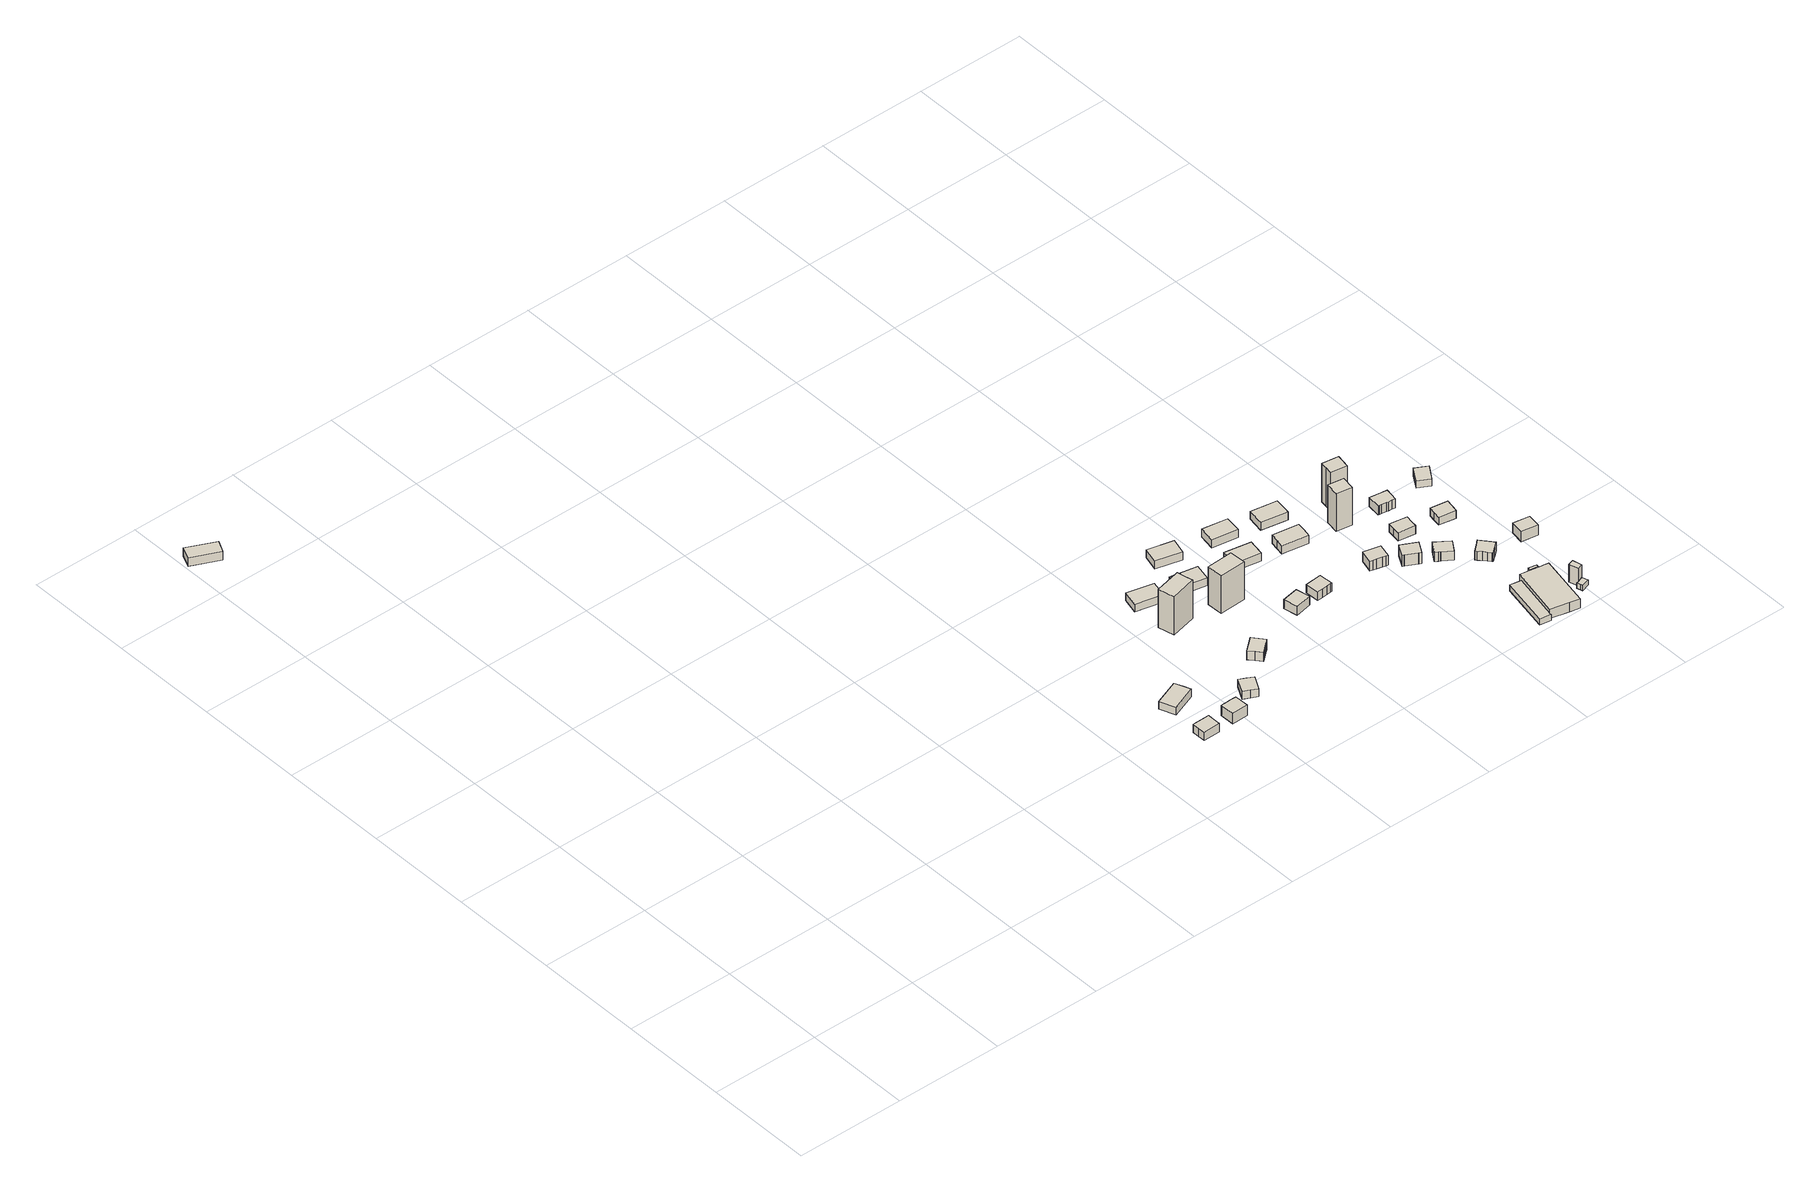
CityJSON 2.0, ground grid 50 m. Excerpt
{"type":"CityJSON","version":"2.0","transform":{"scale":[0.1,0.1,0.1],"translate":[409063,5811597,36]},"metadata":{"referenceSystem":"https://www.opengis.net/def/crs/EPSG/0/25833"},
"CityObjects":{
"building1":{"type":"Building","attributes":{"Gemeindeschluessel":"11000009","BezugspunktDach":"2200","function":"31001_2520","measuredHeight":4.15,"storeysAboveGround":1},"address":[{"country":"Germany","locality":"Berlin","thoroughfareNumber":"739","thoroughfareName":"Fürstenwalder Damm"}],"geometry":[{"type":"Solid","lod":"1","boundaries":[[[[0,1,2,3]],[[4,5,6,7]],[[4,7,3,2]],[[5,4,2,1]],[[6,5,1,0]],[[7,6,0,3]]]]}]},
"building2":{"type":"Building","attributes":{"Gemeindeschluessel":"11000009","BezugspunktDach":"2200","function":"31001_1010","measuredHeight":5.58,"storeysAboveGround":1},"address":[{"country":"Germany","locality":"Berlin","thoroughfareNumber":"838 (30)","thoroughfareName":"Fürstenwalder Damm"}],"geometry":[{"type":"Solid","lod":"1","boundaries":[[[[8,9,10,11,12,13,14,15]],[[16,17,18,19,20,21,22,23]],[[16,23,15,14]],[[17,16,14,13]],[[18,17,13,12]],[[19,18,12,11]],[[20,19,11,10]],[[21,20,10,9]],[[22,21,9,8]],[[23,22,8,15]]]]}]},
"building3":{"type":"Building","attributes":{"Gemeindeschluessel":"11000009","BezugspunktDach":"2200","function":"31001_1010","measuredHeight":4.68,"storeysAboveGround":1},"address":[{"country":"Germany","locality":"Berlin","thoroughfareNumber":"838 (28)","thoroughfareName":"Fürstenwalder Damm"}],"geometry":[{"type":"Solid","lod":"1","boundaries":[[[[24,25,26,27,28]],[[29,30,31,32,33]],[[29,33,28,27]],[[30,29,27,26]],[[31,30,26,25]],[[32,31,25,24]],[[33,32,24,28]]]]}]},
"building4":{"type":"Building","attributes":{"Gemeindeschluessel":"11000009","BezugspunktDach":"2200","function":"31001_1010","measuredHeight":7.49,"storeysAboveGround":1},"address":[{"country":"Germany","locality":"Berlin","thoroughfareNumber":"838 (24)","thoroughfareName":"Fürstenwalder Damm"}],"geometry":[{"type":"Solid","lod":"1","boundaries":[[[[34,35,36,37,38,39,40,41]],[[42,43,44,45,46,47,48,49]],[[42,49,41,40]],[[43,42,40,39]],[[44,43,39,38]],[[45,44,38,37]],[[46,45,37,36]],[[47,46,36,35]],[[48,47,35,34]],[[49,48,34,41]]]]}]},
"building5":{"type":"Building","attributes":{"Gemeindeschluessel":"11000009","BezugspunktDach":"2200","function":"31001_1010","measuredHeight":5.5,"storeysAboveGround":1},"address":[{"country":"Germany","locality":"Berlin","thoroughfareNumber":"838 (50)","thoroughfareName":"Fürstenwalder Damm"}],"geometry":[{"type":"Solid","lod":"1","boundaries":[[[[50,51,52,53,54,55]],[[56,57,58,59,60,61]],[[56,61,55,54]],[[57,56,54,53]],[[58,57,53,52]],[[59,58,52,51]],[[60,59,51,50]],[[61,60,50,55]]]]}]},
"building6":{"type":"Building","attributes":{"Gemeindeschluessel":"11000009","BezugspunktDach":"2200","function":"31001_1010","measuredHeight":21.17,"storeysAboveGround":1},"address":[{"country":"Germany","locality":"Berlin","thoroughfareNumber":"838 (25)","thoroughfareName":"Fürstenwalder Damm"}],"geometry":[{"type":"Solid","lod":"1","boundaries":[[[[62,63,64,65,66]],[[67,68,69,70,71]],[[67,71,66,65]],[[68,67,65,64]],[[69,68,64,63]],[[70,69,63,62]],[[71,70,62,66]]]]}]},
"building7":{"type":"Building","attributes":{"Gemeindeschluessel":"11000009","BezugspunktDach":"2200","function":"31001_1010","measuredHeight":5.59,"storeysAboveGround":1},"address":[{"country":"Germany","locality":"Berlin","thoroughfareNumber":"838 (46)","thoroughfareName":"Fürstenwalder Damm"}],"geometry":[{"type":"Solid","lod":"1","boundaries":[[[[72,73,74,75,76,77,78,79,80,81]],[[82,83,84,85,86,87,88,89,90,91]],[[82,91,81,80]],[[83,82,80,79]],[[84,83,79,78]],[[85,84,78,77]],[[86,85,77,76]],[[87,86,76,75]],[[88,87,75,74]],[[89,88,74,73]],[[90,89,73,72]],[[91,90,72,81]]]]}]},
"building8":{"type":"Building","attributes":{"Gemeindeschluessel":"11000009","BezugspunktDach":"2200","function":"31001_1010","measuredHeight":4.58,"storeysAboveGround":1},"address":[{"country":"Germany","locality":"Berlin","thoroughfareNumber":"838 (41)","thoroughfareName":"Fürstenwalder Damm"}],"geometry":[{"type":"Solid","lod":"1","boundaries":[[[[92,93,94,95,96]],[[97,98,99,100,101]],[[97,101,96,95]],[[98,97,95,94]],[[99,98,94,93]],[[100,99,93,92]],[[101,100,92,96]]]]}]},
"building9":{"type":"Building","attributes":{"Gemeindeschluessel":"11000009","BezugspunktDach":"2200","function":"31001_1010","measuredHeight":20.26,"storeysAboveGround":1},"address":[{"country":"Germany","locality":"Berlin","thoroughfareNumber":"838 (48)","thoroughfareName":"Fürstenwalder Damm"}],"geometry":[{"type":"Solid","lod":"1","boundaries":[[[[102,103,104,105,106]],[[107,108,109,110,111]],[[107,111,106,105]],[[108,107,105,104]],[[109,108,104,103]],[[110,109,103,102]],[[111,110,102,106]]]]}]},
"building10":{"type":"Building","attributes":{"Gemeindeschluessel":"11000009","BezugspunktDach":"2200","function":"31001_1010","measuredHeight":4.72,"storeysAboveGround":1},"address":[{"country":"Germany","locality":"Berlin","thoroughfareNumber":"838 (39)","thoroughfareName":"Fürstenwalder Damm"}],"geometry":[{"type":"Solid","lod":"1","boundaries":[[[[112,113,114,115,116]],[[117,118,119,120,121]],[[117,121,116,115]],[[118,117,115,114]],[[119,118,114,113]],[[120,119,113,112]],[[121,120,112,116]]]]}]},
"building11":{"type":"Building","attributes":{"Gemeindeschluessel":"11000009","BezugspunktDach":"2200","function":"31001_1010","measuredHeight":4.68,"storeysAboveGround":1},"address":[{"country":"Germany","locality":"Berlin","thoroughfareNumber":"838 (36)","thoroughfareName":"Fürstenwalder Damm"}],"geometry":[{"type":"Solid","lod":"1","boundaries":[[[[122,123,124,125,126]],[[127,128,129,130,131]],[[127,131,126,125]],[[128,127,125,124]],[[129,128,124,123]],[[130,129,123,122]],[[131,130,122,126]]]]}]},
"building12":{"type":"Building","attributes":{"Gemeindeschluessel":"11000009","BezugspunktDach":"2200","function":"31001_1010","measuredHeight":6.83,"storeysAboveGround":1},"address":[{"country":"Germany","locality":"Berlin","thoroughfareNumber":"838 (43)","thoroughfareName":"Fürstenwalder Damm"}],"geometry":[{"type":"Solid","lod":"1","boundaries":[[[[132,133,134,135]],[[136,137,138,139]],[[136,139,135,134]],[[137,136,134,133]],[[138,137,133,132]],[[139,138,132,135]]]]}]},
"building13":{"type":"Building","attributes":{"Gemeindeschluessel":"11000009","BezugspunktDach":"2200","function":"31001_1010","measuredHeight":5.83,"storeysAboveGround":1},"address":[{"country":"Germany","locality":"Berlin","thoroughfareNumber":"838 (42)","thoroughfareName":"Fürstenwalder Damm"}],"geometry":[{"type":"Solid","lod":"1","boundaries":[[[[140,141,142,143,144,145,146,147,148]],[[149,150,151,152,153,154,155,156,157]],[[149,157,148,147]],[[150,149,147,146]],[[151,150,146,145]],[[152,151,145,144]],[[153,152,144,143]],[[154,153,143,142]],[[155,154,142,141]],[[156,155,141,140]],[[157,156,140,148]]]]}]},
"building14":{"type":"Building","attributes":{"Gemeindeschluessel":"11000009","BezugspunktDach":"2200","function":"31001_1010","measuredHeight":4.63,"storeysAboveGround":1},"address":[{"country":"Germany","locality":"Berlin","thoroughfareNumber":"838 (37)","thoroughfareName":"Fürstenwalder Damm"}],"geometry":[{"type":"Solid","lod":"1","boundaries":[[[[158,159,160,161,162,163,164,165]],[[166,167,168,169,170,171,172,173]],[[166,173,165,164]],[[167,166,164,163]],[[168,167,163,162]],[[169,168,162,161]],[[170,169,161,160]],[[171,170,160,159]],[[172,171,159,158]],[[173,172,158,165]]]]}]},
"building15":{"type":"Building","attributes":{"Gemeindeschluessel":"11000009","BezugspunktDach":"2200","function":"31001_1010","measuredHeight":4.64,"storeysAboveGround":1},"address":[{"country":"Germany","locality":"Berlin","thoroughfareNumber":"838 (34)","thoroughfareName":"Fürstenwalder Damm"}],"geometry":[{"type":"Solid","lod":"1","boundaries":[[[[174,175,176,177,178]],[[179,180,181,182,183]],[[179,183,178,177]],[[180,179,177,176]],[[181,180,176,175]],[[182,181,175,174]],[[183,182,174,178]]]]}]},
"building16":{"type":"Building","attributes":{"Gemeindeschluessel":"11000009","BezugspunktDach":"2200","function":"31001_1010","measuredHeight":4.81,"storeysAboveGround":1},"address":[{"country":"Germany","locality":"Berlin","thoroughfareNumber":"838 (47)","thoroughfareName":"Fürstenwalder Damm"}],"geometry":[{"type":"Solid","lod":"1","boundaries":[[[[184,185,186,187,188,189]],[[190,191,192,193,194,195]],[[190,195,189,188]],[[191,190,188,187]],[[192,191,187,186]],[[193,192,186,185]],[[194,193,185,184]],[[195,194,184,189]]]]}]},
"building17":{"type":"Building","attributes":{"Gemeindeschluessel":"11000009","BezugspunktDach":"2200","function":"31001_1010","measuredHeight":6.83,"storeysAboveGround":1},"address":[{"country":"Germany","locality":"Berlin","thoroughfareNumber":"838 (57)","thoroughfareName":"Fürstenwalder Damm"}],"geometry":[{"type":"Solid","lod":"1","boundaries":[[[[196,197,198,199,200,201,202,203]],[[204,205,206,207,208,209,210,211]],[[204,211,203,202]],[[205,204,202,201]],[[206,205,201,200]],[[207,206,200,199]],[[208,207,199,198]],[[209,208,198,197]],[[210,209,197,196]],[[211,210,196,203]]]]}]},
"building18":{"type":"Building","attributes":{"Gemeindeschluessel":"11000009","BezugspunktDach":"2200","function":"31001_1010","measuredHeight":4.73,"storeysAboveGround":1},"address":[{"country":"Germany","locality":"Berlin","thoroughfareNumber":"838 (22)","thoroughfareName":"Fürstenwalder Damm"}],"geometry":[{"type":"Solid","lod":"1","boundaries":[[[[212,213,214,215,216]],[[217,218,219,220,221]],[[217,221,216,215]],[[218,217,215,214]],[[219,218,214,213]],[[220,219,213,212]],[[221,220,212,216]]]]}]},
"building19":{"type":"Building","attributes":{"Gemeindeschluessel":"11000009","BezugspunktDach":"2200","function":"31001_1010","measuredHeight":8.26,"storeysAboveGround":1},"address":[{"country":"Germany","locality":"Berlin","thoroughfareNumber":"838 (52)","thoroughfareName":"Fürstenwalder Damm"}],"geometry":[{"type":"Solid","lod":"1","boundaries":[[[[222,223,224,225,226,227,228,229]],[[230,231,232,233,234,235,236,237]],[[230,237,229,228]],[[231,230,228,227]],[[232,231,227,226]],[[233,232,226,225]],[[234,233,225,224]],[[235,234,224,223]],[[236,235,223,222]],[[237,236,222,229]]]]}]},
"building20":{"type":"Building","attributes":{"Gemeindeschluessel":"11000009","BezugspunktDach":"2200","function":"31001_1010","measuredHeight":19,"storeysAboveGround":1},"address":[{"country":"Germany","locality":"Berlin","thoroughfareNumber":"838 (45)","thoroughfareName":"Fürstenwalder Damm"}],"geometry":[{"type":"Solid","lod":"1","boundaries":[[[[238,239,240,241]],[[242,243,244,245]],[[242,245,241,240]],[[243,242,240,239]],[[244,243,239,238]],[[245,244,238,241]]]]}]},
"building21":{"type":"Building","attributes":{"Gemeindeschluessel":"11000009","BezugspunktDach":"2200","function":"51009_1610","measuredHeight":3.15,"storeysAboveGround":0},"address":[{"country":"Germany","locality":"Berlin"}],"geometry":[{"type":"Solid","lod":"1","boundaries":[[[[246,247,248,249,250]],[[251,252,253,254,255]],[[251,255,250,249]],[[252,251,249,248]],[[253,252,248,247]],[[254,253,247,246]],[[255,254,246,250]]]]}]},
"building22":{"type":"Building","attributes":{"Gemeindeschluessel":"11000009","BezugspunktDach":"2200","function":"31001_1010","measuredHeight":5.54,"storeysAboveGround":1},"address":[{"country":"Germany","locality":"Berlin","thoroughfareNumber":"838 (51)","thoroughfareName":"Fürstenwalder Damm"}],"geometry":[{"type":"Solid","lod":"1","boundaries":[[[[256,257,258,259,260,261,262,263,264]],[[265,266,267,268,269,270,271,272,273]],[[265,273,264,263]],[[266,265,263,262]],[[267,266,262,261]],[[268,267,261,260]],[[269,268,260,259]],[[270,269,259,258]],[[271,270,258,257]],[[272,271,257,256]],[[273,272,256,264]]]]}]},
"building23":{"type":"Building","attributes":{"Gemeindeschluessel":"11000009","BezugspunktDach":"2200","function":"31001_1010","measuredHeight":6.35,"storeysAboveGround":1},"address":[{"country":"Germany","locality":"Berlin","thoroughfareNumber":"838 (53)","thoroughfareName":"Fürstenwalder Damm"}],"geometry":[{"type":"Solid","lod":"1","boundaries":[[[[274,275,276,277,278,279]],[[280,281,282,283,284,285]],[[280,285,279,278]],[[281,280,278,277]],[[282,281,277,276]],[[283,282,276,275]],[[284,283,275,274]],[[285,284,274,279]]]]}]},
"building24":{"type":"Building","attributes":{"Gemeindeschluessel":"11000009","BezugspunktDach":"2200","function":"31001_1010","measuredHeight":5.43,"storeysAboveGround":1},"address":[{"country":"Germany","locality":"Berlin","thoroughfareNumber":"838 (44)","thoroughfareName":"Fürstenwalder Damm"}],"geometry":[{"type":"Solid","lod":"1","boundaries":[[[[286,287,288,289,290,291,292,293,294]],[[295,296,297,298,299,300,301,302,303]],[[295,303,294,293]],[[296,295,293,292]],[[297,296,292,291]],[[298,297,291,290]],[[299,298,290,289]],[[300,299,289,288]],[[301,300,288,287]],[[302,301,287,286]],[[303,302,286,294]]]]}]},
"building25":{"type":"Building","attributes":{"Gemeindeschluessel":"11000009","BezugspunktDach":"2200","function":"31001_1010","measuredHeight":20.49,"storeysAboveGround":1},"address":[{"country":"Germany","locality":"Berlin","thoroughfareNumber":"838 (23)","thoroughfareName":"Fürstenwalder Damm"}],"geometry":[{"type":"Solid","lod":"1","boundaries":[[[[304,305,306,307,308]],[[309,310,311,312,313]],[[309,313,308,307]],[[310,309,307,306]],[[311,310,306,305]],[[312,311,305,304]],[[313,312,304,308]]]]}]},
"building26":{"type":"Building","attributes":{"Gemeindeschluessel":"11000009","BezugspunktDach":"2200","function":"31001_1010","measuredHeight":5.43,"storeysAboveGround":1},"address":[{"country":"Germany","locality":"Berlin","thoroughfareNumber":"838 (49)","thoroughfareName":"Fürstenwalder Damm"}],"geometry":[{"type":"Solid","lod":"1","boundaries":[[[[314,315,316,317,318,319,320,321,322,323]],[[324,325,326,327,328,329,330,331,332,333]],[[324,333,323,322]],[[325,324,322,321]],[[326,325,321,320]],[[327,326,320,319]],[[328,327,319,318]],[[329,328,318,317]],[[330,329,317,316]],[[331,330,316,315]],[[332,331,315,314]],[[333,332,314,323]]]]}]},
"building27":{"type":"Building","attributes":{"Gemeindeschluessel":"11000009","BezugspunktDach":"2200","function":"51009_1610","measuredHeight":3.82,"storeysAboveGround":0},"address":[{"country":"Germany","locality":"Berlin"}],"geometry":[{"type":"Solid","lod":"1","boundaries":[[[[334,335,336,337]],[[338,339,340,341]],[[338,341,337,336]],[[339,338,336,335]],[[340,339,335,334]],[[341,340,334,337]]]]}]},
"building28":{"type":"Building","attributes":{"Gemeindeschluessel":"11000009","BezugspunktDach":"2200","function":"31001_1010","measuredHeight":5.47,"storeysAboveGround":1},"address":[{"country":"Germany","locality":"Berlin","thoroughfareNumber":"838 (55)","thoroughfareName":"Fürstenwalder Damm"}],"geometry":[{"type":"Solid","lod":"1","boundaries":[[[[342,343,344,345,346,347,348,349,350,351]],[[352,353,354,355,356,357,358,359,360,361]],[[352,361,351,350]],[[353,352,350,349]],[[354,353,349,348]],[[355,354,348,347]],[[356,355,347,346]],[[357,356,346,345]],[[358,357,345,344]],[[359,358,344,343]],[[360,359,343,342]],[[361,360,342,351]]]]}]},
"building29":{"type":"Building","attributes":{"Gemeindeschluessel":"11000009","BezugspunktDach":"2200","function":"31001_2000","measuredHeight":2.61,"storeysAboveGround":1},"address":[{"country":"Germany","locality":"Berlin","thoroughfareNumber":"838 (26)","thoroughfareName":"Fürstenwalder Damm"}],"geometry":[{"type":"Solid","lod":"1","boundaries":[[[[362,363,364,365,366,367,368]],[[369,370,371,372,373,374,375]],[[369,375,368,367]],[[370,369,367,366]],[[371,370,366,365]],[[372,371,365,364]],[[373,372,364,363]],[[374,373,363,362]],[[375,374,362,368]]]]}]},
"building30":{"type":"Building","attributes":{"Gemeindeschluessel":"11000009","BezugspunktDach":"2200","function":"51009_1610","measuredHeight":9.68,"storeysAboveGround":0},"address":[{"country":"Germany","locality":"Berlin"}],"geometry":[{"type":"Solid","lod":"1","boundaries":[[[[376,377,378,379]],[[380,381,382,383]],[[380,383,379,378]],[[381,380,378,377]],[[382,381,377,376]],[[383,382,376,379]]]]}]},
"building31":{"type":"Building","attributes":{"Gemeindeschluessel":"11000009","BezugspunktDach":"2200","function":"31001_1010","measuredHeight":4.99,"storeysAboveGround":1},"address":[{"country":"Germany","locality":"Berlin","thoroughfareNumber":"838 (29)","thoroughfareName":"Fürstenwalder Damm"}],"geometry":[{"type":"Solid","lod":"1","boundaries":[[[[384,385,386,387,388,389]],[[390,391,392,393,394,395]],[[390,395,389,388]],[[391,390,388,387]],[[392,391,387,386]],[[393,392,386,385]],[[394,393,385,384]],[[395,394,384,389]]]]}]},
"building32":{"type":"Building","attributes":{"Gemeindeschluessel":"11000009","BezugspunktDach":"2200","function":"31001_1010","measuredHeight":7.41,"storeysAboveGround":1},"address":[{"country":"Germany","locality":"Berlin","thoroughfareNumber":"838 (33)","thoroughfareName":"Fürstenwalder Damm"}],"geometry":[{"type":"Solid","lod":"1","boundaries":[[[[396,397,398,399]],[[400,401,402,403]],[[400,403,399,398]],[[401,400,398,397]],[[402,401,397,396]],[[403,402,396,399]]]]}]},
"building33":{"type":"Building","attributes":{"Gemeindeschluessel":"11000009","BezugspunktDach":"2200","function":"31001_2000","measuredHeight":3.6,"storeysAboveGround":1},"address":[{"country":"Germany","locality":"Berlin","thoroughfareNumber":"838 (32)","thoroughfareName":"Fürstenwalder Damm"}],"geometry":[{"type":"Solid","lod":"1","boundaries":[[[[404,405,406,407]],[[408,409,410,411]],[[408,411,407,406]],[[409,408,406,405]],[[410,409,405,404]],[[411,410,404,407]]]]}]}
},
"vertices":[
[130,3631,62],[157,3688,62],[30,3748,62],[5,3690,62],[30,3748,20],[157,3688,20],[130,3631,20],[5,3690,20],
[2280,375,66],[2281,343,66],[2359,344,66],[2359,376,66],[2359,408,66],[2319,407,66],[2288,407,66],[2280,407,66],[2288,407,24],[2319,407,24],[2359,408,24],[2359,376,24],[2359,344,24],[2281,343,24],[2280,375,24],[2280,407,24],
[2299,529,63],[2414,573,63],[2400,608,63],[2386,643,63],[2271,599,63],[2386,643,24],[2400,608,24],[2414,573,24],[2299,529,24],[2271,599,24],
[2427,345,78],[2503,346,78],[2502,412,78],[2495,412,78],[2474,412,78],[2452,411,78],[2446,411,78],[2427,411,78],[2446,411,26],[2452,411,26],[2474,412,26],[2495,412,26],[2502,412,26],[2503,346,26],[2427,345,26],[2427,411,26],
[2582,418,64],[2611,403,64],[2646,468,64],[2617,483,64],[2587,499,64],[2552,433,64],[2587,499,25],[2617,483,25],[2646,468,25],[2611,403,25],[2582,418,25],[2552,433,25],
[2605,894,216],[2725,923,216],[2716,960,216],[2708,997,216],[2587,969,216],[2708,997,24],[2716,960,24],[2725,923,24],[2605,894,24],[2587,969,24],
[2740,575,70],[2762,550,70],[2770,557,70],[2780,565,70],[2800,582,70],[2814,593,70],[2823,601,70],[2802,626,70],[2781,651,70],[2719,600,70],[2781,651,25],[2802,626,25],[2823,601,25],[2814,593,25],[2800,582,25],[2780,565,25],[2770,557,25],[2762,550,25],[2740,575,25],[2719,600,25],
[2702,1069,63],[2710,1106,63],[2719,1143,63],[2598,1172,63],[2579,1098,63],[2598,1172,25],[2719,1143,25],[2710,1106,25],[2702,1069,25],[2579,1098,25],
[2825,873,213],[2948,878,213],[2947,916,213],[2945,954,213],[2823,948,213],[2945,954,24],[2947,916,24],[2948,878,24],[2825,873,24],[2823,948,24],
[2893,1032,65],[2910,1108,65],[2784,1132,65],[2777,1095,65],[2770,1058,65],[2777,1095,26],[2784,1132,26],[2910,1108,26],[2893,1032,26],[2770,1058,26],
[2923,1212,64],[2933,1249,64],[2943,1285,64],[2825,1314,64],[2806,1241,64],[2825,1314,24],[2943,1285,24],[2933,1249,24],[2923,1212,24],[2806,1241,24],
[3038,672,71],[3114,687,71],[3101,750,71],[3026,736,71],[3101,750,26],[3114,687,26],[3038,672,26],[3026,736,26],
[3155,686,70],[3181,688,70],[3183,688,70],[3207,690,70],[3227,692,70],[3232,692,70],[3229,723,70],[3227,755,70],[3152,749,70],[3227,755,27],[3229,723,27],[3232,692,27],[3227,692,27],[3207,690,27],[3183,688,27],[3181,688,27],[3155,686,27],[3152,749,27],
[3147,1009,64],[3154,1047,64],[3155,1053,64],[3161,1084,64],[3040,1106,64],[3033,1068,64],[3031,1062,64],[3025,1031,64],[3031,1062,25],[3033,1068,25],[3040,1106,25],[3161,1084,25],[3155,1053,25],[3154,1047,25],[3147,1009,25],[3025,1031,25],
[3172,1174,64],[3177,1212,64],[3183,1249,64],[3067,1268,64],[3054,1192,64],[3067,1268,24],[3183,1249,24],[3177,1212,24],[3172,1174,24],[3054,1192,24],
[3353,967,67],[3360,1004,67],[3367,1042,67],[3247,1061,67],[3240,1024,67],[3233,988,67],[3240,1024,25],[3247,1061,25],[3367,1042,25],[3360,1004,25],[3353,967,25],[3233,988,25],
[3437,685,75],[3451,682,75],[3476,676,75],[3491,672,75],[3500,670,75],[3515,731,75],[3439,750,75],[3423,689,75],[3439,750,26],[3515,731,26],[3500,670,26],[3491,672,26],[3476,676,26],[3451,682,26],[3437,685,26],[3423,689,26],
[3385,1127,64],[3392,1166,64],[3398,1205,64],[3278,1225,64],[3264,1149,64],[3278,1225,25],[3398,1205,25],[3392,1166,25],[3385,1127,25],[3264,1149,25],
[3542,626,81],[3544,625,81],[3593,598,81],[3595,597,81],[3603,592,81],[3635,647,81],[3566,684,81],[3536,629,81],[3566,684,26],[3635,647,26],[3603,592,26],[3595,597,26],[3593,598,26],[3544,625,26],[3542,626,26],[3536,629,26],
[3550,939,218],[3560,1001,218],[3487,1012,218],[3476,950,218],[3487,1012,28],[3560,1001,28],[3550,939,28],[3476,950,28],
[3772,26,38],[3773,34,38],[3818,254,38],[3768,264,38],[3722,36,38],[3768,264,7],[3818,254,7],[3773,34,7],[3772,26,7],[3722,36,7],
[3662,561,71],[3668,557,71],[3670,555,71],[3711,527,71],[3728,552,71],[3746,578,71],[3682,622,71],[3665,597,71],[3647,571,71],[3665,597,25],[3682,622,25],[3746,578,25],[3728,552,25],[3711,527,25],[3670,555,25],[3668,557,25],[3662,561,25],[3647,571,25],
[3701,742,67],[3706,772,67],[3711,803,67],[3632,816,67],[3627,785,67],[3622,754,67],[3627,785,26],[3632,816,26],[3711,803,26],[3706,772,26],[3701,742,26],[3622,754,26],
[3857,15,58],[3902,5,58],[3950,246,58],[3928,250,58],[3903,254,58],[3886,258,58],[3866,261,58],[3821,269,58],[3773,34,58],[3821,269,12],[3866,261,12],[3886,258,12],[3903,254,12],[3928,250,12],[3950,246,12],[3902,5,12],[3857,15,12],[3773,34,12],
[3616,1046,221],[3627,1110,221],[3551,1121,221],[3546,1089,221],[3542,1058,221],[3546,1089,27],[3551,1121,27],[3627,1110,27],[3616,1046,27],[3542,1058,27],
[3779,468,70],[3793,453,70],[3805,438,70],[3817,424,70],[3820,421,70],[3844,441,70],[3869,462,70],[3822,519,70],[3797,497,70],[3773,476,70],[3797,497,25],[3822,519,25],[3869,462,25],[3844,441,25],[3820,421,25],[3817,424,25],[3805,438,25],[3793,453,25],[3779,468,25],[3773,476,25],
[3903,254,61],[3905,266,61],[3868,273,61],[3866,261,61],[3868,273,23],[3905,266,23],[3903,254,23],[3866,261,23],
[3672,918,73],[3681,917,73],[3702,914,73],[3711,912,73],[3728,910,73],[3742,908,73],[3752,968,73],[3712,974,73],[3672,980,73],[3663,919,73],[3672,980,28],[3712,974,28],[3752,968,28],[3742,908,28],[3728,910,28],[3711,912,28],[3702,914,28],[3681,917,28],[3672,918,28],[3663,919,28],
[3964,75,51],[3967,65,51],[4005,76,51],[4002,84,51],[3996,104,51],[3972,95,51],[3959,91,51],[3972,95,25],[3996,104,25],[4002,84,25],[4005,76,25],[3967,65,25],[3964,75,25],[3959,91,25],
[3972,95,115],[3996,104,115],[3985,146,115],[3959,138,115],[3985,146,26],[3996,104,26],[3972,95,26],[3959,138,26],
[3880,711,64],[3887,742,64],[3893,774,64],[3815,787,64],[3809,756,64],[3803,725,64],[3809,756,25],[3815,787,25],[3893,774,25],[3887,742,25],[3880,711,25],[3803,725,25],
[4056,431,74],[4065,491,74],[3990,503,74],[3980,443,74],[3990,503,23],[4065,491,23],[4056,431,23],[3980,443,23],
[3933,915,64],[3975,980,64],[3921,1010,64],[3880,945,64],[3921,1010,28],[3975,980,28],[3933,915,28],[3880,945,28]
]}
